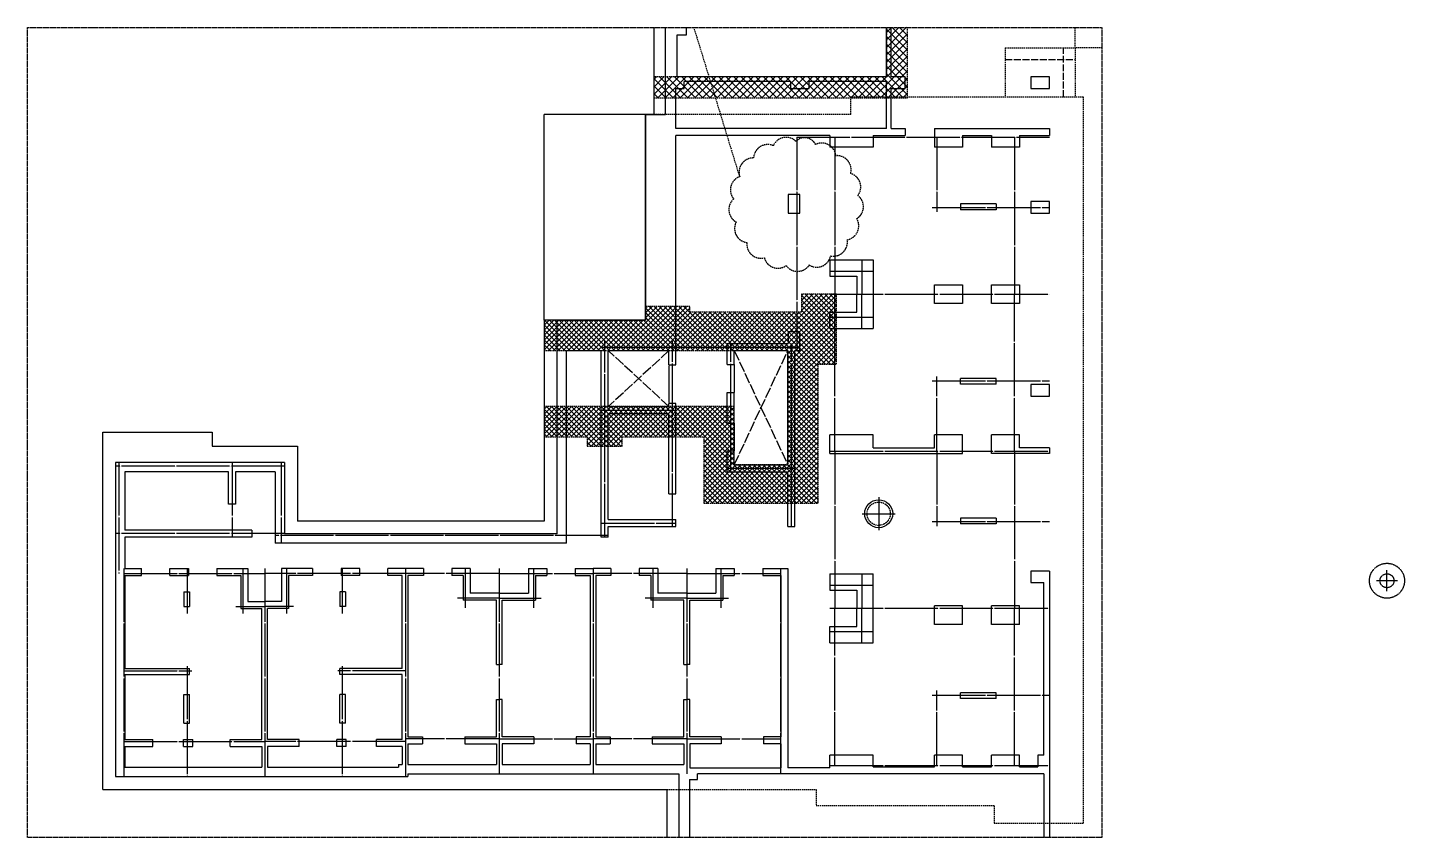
# Model space of a CAD drawing. Header units: millimetres. Extents: x 317501 to 814054, y -400799 to -14117.
# Drawn here: x 514132 to 573182, y -79653 to -44903 of the extents above; entities that cross this region are included whole.
import ezdxf

# ---------------------------------------------------------------- set-up
doc = ezdxf.new("R2010")
doc.units = ezdxf.units.MM
doc.header["$LTSCALE"] = 38
for name, pattern in [('HID', [2.5, 2, -0.5]), ('XS-기초$0$CEN', [62, 60, -1, 0, -1]), ('XS-기초$0$DDOT', [14, 12, -1, 0, -1]), ('XS-기초$0$HID', [2.3, 1.5, -0.8]), ('XS-기초$0$HID2', [7.5, 6, -1.5])]:
    doc.linetypes.add(name, pattern=pattern)
doc.layers.add('XS-기초$0$0106', color=30, linetype='XS-기초$0$HID', plot=False)
doc.layers.add('XS-기초$0$DEFPOINT', color=144, linetype='Continuous', plot=False)
for name, color, linetype in [('XS-기초$0$BAR-B', 2, 'XS-기초$0$HID2'), ('XS-기초$0$CEN', 1, 'XS-기초$0$CEN'), ('XS-기초$0$EL7', 7, 'Continuous'), ('XS-기초$0$MAT', 3, 'XS-기초$0$HID'), ('XS-기초$0$OPEN', 9, 'XS-기초$0$DDOT'), ('XS-기초$0$PILE', 3, 'XS-기초$0$HID'), ('XS-기초$0$WALL', 11, 'Continuous'), ('XS-기초$0$기초꺽임', 4, 'XS-기초$0$HID'), ('XS-기초$0$기초꺽임-HAT', 5, 'Continuous'), ('XS-기초$0$기초연단', 3, 'Continuous'), ('XS-기초$0$집수정-주동', 21, 'Continuous'), ('고임철근', 4, 'HID')]:
    doc.layers.add(name, color=color, linetype=linetype)

# ---------------------------------------------------------------- blocks, each defined once
blk = doc.blocks.new('XS-기초$0$집수정-주동')
at = {"layer": 'XS-기초$0$집수정-주동'}
for p, q in [((0, 707), (0, -707)), ((707, 0), (-707, 0))]:
    blk.add_line(p, q, dxfattribs=at)
blk.add_circle((0, 0), 600, dxfattribs=at)
at = {"layer": 'XS-기초$0$집수정-주동', "linetype": 'XS-기초$0$HID'}
blk.add_circle((0, 0), 500, dxfattribs=at)

msp = doc.modelspace()

# ---------------------------------------------------------------- hatches: boundary and pattern name
at = {"layer": 'XS-기초$0$기초꺽임-HAT'}
h = msp.add_hatch(dxfattribs=at)
h.set_pattern_fill('ANSI37', color=256, scale=1800, angle=90, style=0)
h.set_pattern_definition([(135, (740363.88, -238830.79), (-159.09903, -159.09903), []), (225, (740363.88, -238830.79), (159.09903, -159.09903), [])])
h.paths.add_polyline_path([(551863.9, -44903.4), (550963.9, -44903.4), (550963.9, -47020.8), (540988.9, -47020.8), (540988.9, -47920.8), (551863.9, -47920.8)])
h = msp.add_hatch(dxfattribs=at)
h.set_pattern_fill('ANSI37', color=256, scale=1200, angle=90, style=0)
h.set_pattern_definition([(135, (740363.88, -238830.79), (-106.06602, -106.06602), []), (225, (740363.88, -238830.79), (106.06602, -106.06602), [])])
h.paths.add_polyline_path([(540638.9, -57465.8), (536288.9, -57465.8), (536288.9, -58765.8), (546738.9, -58765.8), (546738.9, -63665.8), (544438.9, -63665.8), (544438.9, -61165.8), (536288.9, -61165.8), (536288.9, -62465.8), (538138.9, -62465.8), (538138.9, -62865.8), (539638.9, -62865.8), (539638.9, -62465.8), (543138.9, -62465.8), (543138.9, -65315.8), (548038.9, -65315.8), (548038.9, -59340.8), (548818.9, -59340.8), (548818.9, -56340.8), (547318.9, -56340.8), (547318.9, -57115.8), (542538.9, -57115.8), (542538.9, -56865.8), (540638.9, -56865.8)])

# ---------------------------------------------------------------- linework, layer by layer
at = {"layer": 'XS-기초$0$0106'}
msp.add_line((544676.5, -51299), (542716.8, -44903.4), dxfattribs=at)
msp.add_lwpolyline([(547088.9, -49788.9, 0.5205671), (546111.9, -49973.2, 0.5205671), (545269.2, -50500.7, 0.5205671), (544676.5, -51299, 0.5205671), (544415.4, -52258.3, 0.5205671), (544521.7, -53246.8, 0.5205671), (544980.8, -54128.7, 0.5205671), (545729.6, -54782.7, 0.5205671), (546665.2, -55119, 0.5205671), (547659, -55091.4, 0.5205671), (548574.5, -54703.6, 0.5205671), (549285.8, -54009, 0.5205671), (549695.2, -53103, 0.5205671), (549746.4, -52110.1, 0.5205671), (549432.4, -51166.7, 0.5205671), (548796.3, -50402.6, 0.5205671), (547925.6, -49922.7, 0.5205671)], format="xyb", close=True, dxfattribs=at)
at = {"layer": 'XS-기초$0$BAR-B', "ltscale": 1.3}
for p, q in [((558563.9, -47890.8), (558563.9, -45770.8)), ((556063.9, -46270.8), (559063.9, -46270.8))]:
    msp.add_line(p, q, dxfattribs=at)
at = {"layer": 'XS-기초$0$CEN'}
for p, q in [((547118.9, -49600.8), (557963.9, -49600.8)), ((547118.9, -49600.8), (547118.9, -58765.8)), ((548753.9, -49600.8), (548753.9, -56340.8)), ((553133.9, -49600.8), (553133.9, -52810.8)), ((556463.9, -49600.8), (556463.9, -56340.8)), ((552933.9, -52620.8), (557963.9, -52620.8)), ((549913.9, -54865.8), (549913.9, -56340.8)), ((548538.9, -55350.8), (550398.9, -55350.8)), ((548538.9, -56340.8), (557963.9, -56340.8)), ((548538.9, -56340.8), (557963.9, -56340.8)), ((548753.9, -63080.8), (548753.9, -56340.8)), ((549913.9, -57815.8), (549913.9, -56340.8)), ((556463.9, -63080.8), (556463.9, -56340.8)), ((548538.9, -57330.8), (550398.9, -57330.8)), ((538888.9, -66765.8), (538888.9, -58365.8)), ((541788.9, -66315.8), (541788.9, -58365.8)), ((538738.9, -58615.8), (547248.9, -58615.8)), ((544288.9, -63965.8), (544288.9, -58465.8)), ((546888.9, -66315.8), (546888.9, -58465.8)), ((552933.9, -60060.8), (557963.9, -60060.8)), ((553133.9, -63080.8), (553133.9, -59870.8)), ((538738.9, -61315.8), (541938.9, -61315.8)), ((548538.9, -63080.8), (557963.9, -63080.8)), ((548538.9, -63080.8), (557963.9, -63080.8)), ((548753.9, -63080.8), (548753.9, -69820.8)), ((553133.9, -63080.8), (553133.9, -66290.8)), ((556463.9, -63080.8), (556463.9, -69795.8)), ((525153.9, -63715.8), (517903.9, -63715.8)), ((518053.9, -63565.8), (518053.9, -68330.8)), ((522903.9, -63565.8), (522903.9, -66765.8)), ((525003.9, -63565.8), (525003.9, -67025.8)), ((544138.9, -63815.8), (547038.9, -63815.8)), ((552933.9, -66100.8), (557963.9, -66100.8)), ((525153.9, -66615.8), (517903.9, -66615.8)), ((539038.9, -66695.8), (524753.9, -66695.8)), ((538738.9, -66165.8), (541938.9, -66165.8)), ((518263.9, -68115.8), (518263.9, -77040.8)), ((518263.9, -68330.8), (524303.9, -68330.8)), ((520983.9, -68115.8), (520983.9, -70050.8)), ((523363.9, -68115.8), (523363.9, -70050.8)), ((524303.9, -68115.8), (524303.9, -77040.8)), ((524303.9, -68115.8), (524303.9, -77040.8)), ((530343.9, -68330.8), (524303.9, -68330.8)), ((525243.9, -68115.8), (525243.9, -70050.8)), ((527623.9, -68115.8), (527623.9, -70050.8)), ((530343.9, -68115.8), (530343.9, -76920.8)), ((530343.9, -68115.8), (530343.9, -77040.8)), ((534363.9, -68330.8), (530343.9, -68330.8)), ((532903.9, -68115.8), (532903.9, -69800.8)), ((534363.9, -68115.8), (534363.9, -76920.8)), ((534363.9, -68115.8), (534363.9, -76920.8)), ((534363.9, -68330.8), (538383.9, -68330.8)), ((535823.9, -68115.8), (535823.9, -69800.8)), ((538383.9, -68115.8), (538383.9, -76920.8)), ((538383.9, -68115.8), (538383.9, -76920.8)), ((542403.9, -68330.8), (538383.9, -68330.8)), ((540943.9, -68115.8), (540943.9, -69800.8)), ((542403.9, -68115.8), (542403.9, -76920.8)), ((542403.9, -68115.8), (542403.9, -76920.8)), ((542403.9, -68330.8), (546423.9, -68330.8)), ((543863.9, -68115.8), (543863.9, -69800.8)), ((546423.9, -68115.8), (546423.9, -76920.8)), ((549913.9, -68345.8), (549913.9, -69795.8)), ((548538.9, -68830.8), (550398.9, -68830.8)), ((534363.9, -69380.8), (532573.9, -69380.8)), ((534363.9, -69380.8), (536153.9, -69380.8)), ((542403.9, -69380.8), (540613.9, -69380.8)), ((542403.9, -69380.8), (544193.9, -69380.8)), ((523063.9, -69750.8), (524303.9, -69750.8)), ((525543.9, -69750.8), (524303.9, -69750.8)), ((548538.9, -69820.8), (557963.9, -69820.8)), ((548538.9, -69820.8), (557963.9, -69820.8)), ((548753.9, -76560.8), (548753.9, -69820.8)), ((549913.9, -71295.8), (549913.9, -69795.8)), ((556463.9, -76560.8), (556463.9, -69795.8)), ((548538.9, -70810.8), (550398.9, -70810.8)), ((518263.9, -72510.8), (521173.9, -72510.8)), ((520983.9, -72300.8), (520983.9, -77040.8)), ((530343.9, -72510.8), (527433.9, -72510.8)), ((527623.9, -72300.8), (527623.9, -77040.8)), ((552933.9, -73540.8), (557963.9, -73540.8)), ((553133.9, -76560.8), (553133.9, -73350.8)), ((518263.9, -75540.8), (524303.9, -75540.8)), ((530343.9, -75540.8), (524303.9, -75540.8)), ((534363.9, -75420.8), (530343.9, -75420.8)), ((534363.9, -75420.8), (538383.9, -75420.8)), ((542403.9, -75420.8), (538383.9, -75420.8)), ((542403.9, -75420.8), (546423.9, -75420.8)), ((548538.9, -76560.8), (557963.9, -76560.8))]:
    msp.add_line(p, q, dxfattribs=at)
at = {"layer": 'XS-기초$0$DEFPOINT', "color": 173, "linetype": 'XS-기초$0$HID', "ltscale": 0.3}
msp.add_circle((572432.1, -68639), 750, dxfattribs=at)
at = {"layer": 'XS-기초$0$EL7'}
for p, q in [((541638.9, -59420.8), (541638.9, -60990.8)), ((544438.9, -59365.8), (544438.9, -60555.8)), ((544438.9, -61875.8), (544438.9, -63065.8))]:
    msp.add_line(p, q, dxfattribs=at)
at = {"layer": 'XS-기초$0$MAT'}
for p, q in [((556063.9, -45770.8), (559063.9, -45770.8)), ((556063.9, -45770.8), (556063.9, -47890.8)), ((559063.9, -45770.8), (559063.9, -47890.8))]:
    msp.add_line(p, q, dxfattribs=at)
at = {"layer": 'XS-기초$0$OPEN'}
for p, q in [((541638.9, -58765.8), (539038.9, -61165.8)), ((541638.9, -61165.8), (539038.9, -58765.8)), ((544438.9, -63665.8), (546738.9, -58765.8)), ((544438.9, -58765.8), (546738.9, -63665.8))]:
    msp.add_line(p, q, dxfattribs=at)
at = {"layer": 'XS-기초$0$PILE', "linetype": 'Continuous'}
for p, q in [((572432.1, -69089), (572432.1, -68189)), ((572882.1, -68639), (571982.1, -68639))]:
    msp.add_line(p, q, dxfattribs=at)
at = {"layer": 'XS-기초$0$PILE', "ltscale": 0.5}
msp.add_circle((572432.1, -68639), 300, dxfattribs=at)
at = {"layer": 'XS-기초$0$WALL'}
for p, q in [((541488.9, -48640.8), (541488.9, -44903.4)), ((541988.9, -47020.8), (541988.9, -45220.8)), ((541988.9, -45220.8), (542388.9, -45220.8)), ((542388.9, -45220.8), (542388.9, -44903.4)), ((550963.9, -47020.8), (550963.9, -44903.4)), ((551163.9, -47020.8), (551163.9, -44903.4)), ((550963.9, -47020.8), (541988.9, -47020.8)), ((546848.9, -47220.8), (542288.9, -47220.8)), ((542288.9, -47520.8), (542288.9, -47220.8)), ((546848.9, -47220.8), (546848.9, -47520.8)), ((550963.9, -47220.8), (547648.9, -47220.8)), ((547648.9, -47520.8), (547648.9, -47220.8)), ((550963.9, -49240.8), (550963.9, -47220.8)), ((551763.9, -47020.8), (551163.9, -47020.8)), ((551763.9, -47520.8), (551763.9, -47020.8)), ((557163.9, -47020.8), (557163.9, -47520.8)), ((557963.9, -47020.8), (557163.9, -47020.8)), ((557963.9, -47520.8), (557963.9, -47020.8)), ((541938.9, -49240.8), (541938.9, -47520.8)), ((541938.9, -47520.8), (542288.9, -47520.8)), ((546848.9, -47520.8), (547648.9, -47520.8)), ((551163.9, -49240.8), (551163.9, -47520.8)), ((551163.9, -47520.8), (551763.9, -47520.8)), ((557163.9, -47520.8), (557963.9, -47520.8)), ((540638.9, -48640.8), (541488.9, -48640.8)), ((540638.9, -57465.8), (540638.9, -48640.8)), ((550963.9, -49240.8), (541938.9, -49240.8)), ((548538.9, -49540.8), (541938.9, -49540.8)), ((541938.9, -58365.8), (541938.9, -49540.8)), ((548538.9, -49540.8), (548538.9, -50040.8)), ((550398.9, -49540.8), (550398.9, -50040.8)), ((550398.9, -49540.8), (551763.9, -49540.8)), ((551163.9, -49240.8), (551763.9, -49240.8)), ((551763.9, -49240.8), (551763.9, -49540.8)), ((553033.9, -49240.8), (553033.9, -50040.8)), ((553033.9, -49240.8), (557963.9, -49240.8)), ((554233.9, -49540.8), (555478.9, -49540.8)), ((554233.9, -49540.8), (554233.9, -50040.8)), ((555478.9, -49540.8), (555478.9, -50040.8)), ((556678.9, -49540.8), (556678.9, -50040.8)), ((556678.9, -49540.8), (557963.9, -49540.8)), ((557963.9, -49240.8), (557963.9, -49540.8)), ((550398.9, -50040.8), (548538.9, -50040.8)), ((554233.9, -50040.8), (553033.9, -50040.8)), ((556678.9, -50040.8), (555478.9, -50040.8)), ((547248.9, -52070.8), (546748.9, -52070.8)), ((546748.9, -52070.8), (546748.9, -52870.8)), ((547248.9, -52870.8), (547248.9, -52070.8)), ((555678.9, -52470.8), (554143.9, -52470.8)), ((554143.9, -52470.8), (554143.9, -52720.8)), ((555678.9, -52470.8), (555678.9, -52720.8)), ((557163.9, -52370.8), (557163.9, -52870.8)), ((557963.9, -52370.8), (557163.9, -52370.8)), ((557963.9, -52870.8), (557963.9, -52370.8)), ((546748.9, -52870.8), (547248.9, -52870.8)), ((555678.9, -52720.8), (554143.9, -52720.8)), ((557163.9, -52870.8), (557963.9, -52870.8)), ((548538.9, -54865.8), (548538.9, -55565.8)), ((548538.9, -54865.8), (550398.9, -54865.8)), ((550398.9, -54865.8), (550398.9, -57815.8)), ((548538.9, -55565.8), (549698.9, -55565.8)), ((549698.9, -55565.8), (549698.9, -56340.8)), ((553033.9, -56740.8), (553033.9, -55940.8)), ((553033.9, -55940.8), (554233.9, -55940.8)), ((554233.9, -55940.8), (554233.9, -56740.8)), ((555478.9, -56740.8), (555478.9, -55940.8)), ((555478.9, -55940.8), (556678.9, -55940.8)), ((556678.9, -55940.8), (556678.9, -56740.8)), ((549698.9, -57115.8), (549698.9, -56340.8)), ((548538.9, -57815.8), (548538.9, -57115.8)), ((548538.9, -57115.8), (549698.9, -57115.8)), ((554233.9, -56740.8), (553033.9, -56740.8)), ((556678.9, -56740.8), (555478.9, -56740.8)), ((536838.9, -57465.8), (540638.9, -57465.8)), ((536838.9, -66625.8), (536838.9, -57465.8)), ((548538.9, -57815.8), (550398.9, -57815.8)), ((541938.9, -59370.8), (541938.9, -58365.8)), ((547248.9, -57965.8), (546748.9, -57965.8)), ((546748.9, -57965.8), (546748.9, -58465.8)), ((547248.9, -58765.8), (547248.9, -57965.8)), ((537238.9, -58765.8), (538738.9, -58765.8)), ((537238.9, -67025.8), (537238.9, -58765.8)), ((538738.9, -66765.8), (538738.9, -58765.8)), ((539038.9, -61165.8), (539038.9, -58765.8)), ((539038.9, -58765.8), (541638.9, -58765.8)), ((541638.9, -59370.8), (541638.9, -58765.8)), ((544138.9, -58465.8), (546748.9, -58465.8)), ((544138.9, -59365.8), (544138.9, -58465.8)), ((544438.9, -58765.8), (546738.9, -58765.8)), ((544438.9, -59365.8), (544438.9, -58765.8)), ((546738.9, -63665.8), (546738.9, -58765.8)), ((547038.9, -66315.8), (547038.9, -58765.8)), ((547038.9, -58765.8), (547248.9, -58765.8)), ((541638.9, -59370.8), (541938.9, -59370.8)), ((544138.9, -59365.8), (544438.9, -59365.8)), ((555678.9, -59960.8), (554143.9, -59960.8)), ((554143.9, -60210.8), (554143.9, -59960.8)), ((555678.9, -60210.8), (554143.9, -60210.8)), ((555678.9, -60210.8), (555678.9, -59960.8)), ((557163.9, -60220.8), (557163.9, -60720.8)), ((557963.9, -60220.8), (557163.9, -60220.8)), ((557963.9, -60720.8), (557963.9, -60220.8)), ((544138.9, -61875.8), (544138.9, -60555.8)), ((544138.9, -60555.8), (544438.9, -60555.8)), ((544438.9, -61875.8), (544438.9, -60555.8)), ((557163.9, -60720.8), (557963.9, -60720.8)), ((539038.9, -61165.8), (541638.9, -61165.8)), ((541638.9, -61165.8), (541638.9, -61040.8)), ((541938.9, -61040.8), (541638.9, -61040.8)), ((541938.9, -64905.8), (541938.9, -61040.8)), ((541938.9, -61465.8), (541938.9, -61040.8)), ((539038.9, -66015.8), (539038.9, -61465.8)), ((539038.9, -61465.8), (541638.9, -61465.8)), ((541638.9, -64905.8), (541638.9, -61465.8)), ((544138.9, -61875.8), (544438.9, -61875.8)), ((550398.9, -62380.8), (548538.9, -62380.8)), ((548538.9, -63180.8), (548538.9, -62380.8)), ((550398.9, -62930.8), (550398.9, -62380.8)), ((553033.9, -62930.8), (553033.9, -62380.8)), ((554233.9, -62380.8), (553033.9, -62380.8)), ((554233.9, -63180.8), (554233.9, -62380.8)), ((555478.9, -63180.8), (555478.9, -62380.8)), ((556678.9, -62380.8), (555478.9, -62380.8)), ((556678.9, -62930.8), (556678.9, -62380.8)), ((544138.9, -63965.8), (544138.9, -63065.8)), ((544138.9, -63065.8), (544438.9, -63065.8)), ((544438.9, -63665.8), (544438.9, -63065.8)), ((548538.9, -63180.8), (554233.9, -63180.8)), ((550398.9, -62930.8), (553033.9, -62930.8)), ((557963.9, -63180.8), (555478.9, -63180.8)), ((557963.9, -62930.8), (556678.9, -62930.8)), ((557963.9, -62930.8), (557963.9, -63180.8)), ((525153.9, -63565.8), (517903.9, -63565.8)), ((517903.9, -63565.8), (517903.9, -77040.8)), ((525153.9, -63565.8), (525153.9, -66625.8)), ((544438.9, -63665.8), (546738.9, -63665.8)), ((522753.9, -63965.8), (518303.9, -63965.8)), ((518303.9, -63965.8), (518303.9, -66465.8)), ((522753.9, -65355.8), (522753.9, -63965.8)), ((524753.9, -63965.8), (523053.9, -63965.8)), ((523053.9, -63965.8), (523053.9, -65355.8)), ((524753.9, -63965.8), (524753.9, -67025.8)), ((544138.9, -63965.8), (546738.9, -63965.8)), ((546738.9, -66315.8), (546738.9, -63965.8)), ((541638.9, -64905.8), (541938.9, -64905.8)), ((523053.9, -65355.8), (522753.9, -65355.8)), ((539038.9, -66015.8), (541938.9, -66015.8)), ((541938.9, -66315.8), (541938.9, -66015.8)), ((555678.9, -65950.8), (554143.9, -65950.8)), ((554143.9, -65950.8), (554143.9, -66200.8)), ((555678.9, -65950.8), (555678.9, -66200.8)), ((523743.9, -66465.8), (518303.9, -66465.8)), ((523743.9, -66465.8), (523743.9, -66765.8)), ((536838.9, -66625.8), (525153.9, -66625.8)), ((539038.9, -66765.8), (539038.9, -66315.8)), ((539038.9, -66315.8), (541938.9, -66315.8)), ((546738.9, -66315.8), (547038.9, -66315.8)), ((555678.9, -66200.8), (554143.9, -66200.8)), ((523743.9, -66765.8), (518303.9, -66765.8)), ((518303.9, -66765.8), (518303.9, -68115.8)), ((537238.9, -67025.8), (524753.9, -67025.8)), ((539038.9, -66765.8), (538738.9, -66765.8)), ((518303.9, -68115.8), (519018.9, -68115.8)), ((518303.9, -68415.8), (519018.9, -68415.8)), ((518303.9, -68415.8), (518303.9, -72410.8)), ((519018.9, -68415.8), (519018.9, -68115.8)), ((520228.9, -68415.8), (520228.9, -68115.8)), ((520228.9, -68115.8), (521028.9, -68115.8)), ((520228.9, -68415.8), (521028.9, -68415.8)), ((521028.9, -68115.8), (521028.9, -68415.8)), ((522248.9, -68115.8), (522248.9, -68415.8)), ((522248.9, -68115.8), (523578.9, -68115.8)), ((522248.9, -68415.8), (523278.9, -68415.8)), ((523278.9, -68415.8), (523278.9, -69835.8)), ((523578.9, -68115.8), (523578.9, -69535.8)), ((526358.9, -68115.8), (525028.9, -68115.8)), ((525028.9, -68115.8), (525028.9, -69535.8)), ((526358.9, -68415.8), (525328.9, -68415.8)), ((525328.9, -68415.8), (525328.9, -69835.8)), ((526358.9, -68115.8), (526358.9, -68415.8)), ((527578.9, -68115.8), (527578.9, -68415.8)), ((528378.9, -68115.8), (527578.9, -68115.8)), ((528378.9, -68415.8), (527578.9, -68415.8)), ((528378.9, -68415.8), (528378.9, -68115.8)), ((529588.9, -68415.8), (529588.9, -68115.8)), ((530343.9, -68115.8), (529588.9, -68115.8)), ((530193.9, -68415.8), (529588.9, -68415.8)), ((530193.9, -72410.8), (530193.9, -68415.8)), ((531108.9, -68115.8), (530343.9, -68115.8)), ((530443.9, -68415.8), (530443.9, -75335.8)), ((531108.9, -68415.8), (530443.9, -68415.8)), ((531108.9, -68115.8), (531108.9, -68415.8)), ((533118.9, -68115.8), (532328.9, -68115.8)), ((532328.9, -68115.8), (532328.9, -68415.8)), ((532818.9, -68415.8), (532328.9, -68415.8)), ((532818.9, -68415.8), (532818.9, -69465.8)), ((533118.9, -68115.8), (533118.9, -69165.8)), ((535608.9, -68115.8), (536398.9, -68115.8)), ((535608.9, -68115.8), (535608.9, -69165.8)), ((535908.9, -68415.8), (536398.9, -68415.8)), ((535908.9, -68415.8), (535908.9, -69465.8)), ((536398.9, -68115.8), (536398.9, -68415.8)), ((537618.9, -68115.8), (538383.9, -68115.8)), ((537618.9, -68115.8), (537618.9, -68415.8)), ((537618.9, -68415.8), (538258.9, -68415.8)), ((538258.9, -68415.8), (538258.9, -75335.8)), ((539148.9, -68115.8), (538383.9, -68115.8)), ((538508.9, -68415.8), (538508.9, -75335.8)), ((539148.9, -68415.8), (538508.9, -68415.8)), ((539148.9, -68115.8), (539148.9, -68415.8)), ((541158.9, -68115.8), (540368.9, -68115.8)), ((540368.9, -68115.8), (540368.9, -68415.8)), ((540858.9, -68415.8), (540368.9, -68415.8)), ((540858.9, -68415.8), (540858.9, -69465.8)), ((541158.9, -68115.8), (541158.9, -69165.8)), ((543648.9, -68115.8), (544438.9, -68115.8)), ((543648.9, -68115.8), (543648.9, -69165.8)), ((543948.9, -68415.8), (544438.9, -68415.8)), ((543948.9, -68415.8), (543948.9, -69465.8)), ((544438.9, -68115.8), (544438.9, -68415.8)), ((545658.9, -68115.8), (546438.9, -68115.8)), ((545658.9, -68115.8), (545658.9, -68415.8)), ((545658.9, -68415.8), (546438.9, -68415.8)), ((546438.9, -68115.8), (546738.9, -68115.8)), ((546438.9, -68415.8), (546438.9, -75335.8)), ((546738.9, -68115.8), (546738.9, -76670.8)), ((548538.9, -68345.8), (548538.9, -69045.8)), ((548538.9, -68345.8), (550398.9, -68345.8)), ((550398.9, -71295.8), (550398.9, -68345.8)), ((557163.9, -68220.8), (557163.9, -68720.8)), ((557963.9, -68220.8), (557163.9, -68220.8)), ((557963.9, -68220.8), (557963.9, -79653.4)), ((548538.9, -69045.8), (549698.9, -69045.8)), ((549698.9, -69045.8), (549698.9, -69820.8)), ((557163.9, -68720.8), (557713.9, -68720.8)), ((557713.9, -76120.8), (557713.9, -68720.8)), ((520833.9, -69115.8), (520833.9, -69745.8)), ((520833.9, -69115.8), (521083.9, -69115.8)), ((521083.9, -69115.8), (521083.9, -69745.8)), ((523578.9, -69535.8), (524303.9, -69535.8)), ((525028.9, -69535.8), (524303.9, -69535.8)), ((527523.9, -69115.8), (527523.9, -69745.8)), ((527773.9, -69115.8), (527523.9, -69115.8)), ((527773.9, -69115.8), (527773.9, -69745.8)), ((534238.9, -69465.8), (532818.9, -69465.8)), ((534363.9, -69165.8), (533118.9, -69165.8)), ((534238.9, -72235.8), (534238.9, -69465.8)), ((534363.9, -69165.8), (535608.9, -69165.8)), ((534488.9, -72235.8), (534488.9, -69465.8)), ((534488.9, -69465.8), (535908.9, -69465.8)), ((542278.9, -69465.8), (540858.9, -69465.8)), ((542403.9, -69165.8), (541158.9, -69165.8)), ((542278.9, -72235.8), (542278.9, -69465.8)), ((542403.9, -69165.8), (543648.9, -69165.8)), ((542528.9, -72235.8), (542528.9, -69465.8)), ((542528.9, -69465.8), (543948.9, -69465.8)), ((520833.9, -69745.8), (521083.9, -69745.8)), ((523278.9, -69835.8), (524178.9, -69835.8)), ((524178.9, -75455.8), (524178.9, -69835.8)), ((524428.9, -75455.8), (524428.9, -69835.8)), ((525328.9, -69835.8), (524428.9, -69835.8)), ((527773.9, -69745.8), (527523.9, -69745.8)), ((549698.9, -70595.8), (549698.9, -69820.8)), ((553033.9, -70520.8), (553033.9, -69720.8)), ((554233.9, -69720.8), (553033.9, -69720.8)), ((554233.9, -70520.8), (554233.9, -69720.8)), ((555478.9, -70520.8), (555478.9, -69720.8)), ((556678.9, -69720.8), (555478.9, -69720.8)), ((556678.9, -70520.8), (556678.9, -69720.8)), ((548538.9, -71295.8), (548538.9, -70595.8)), ((548538.9, -70595.8), (549698.9, -70595.8)), ((554233.9, -70520.8), (553033.9, -70520.8)), ((556678.9, -70520.8), (555478.9, -70520.8)), ((548538.9, -71295.8), (550398.9, -71295.8)), ((518303.9, -72410.8), (521083.9, -72410.8)), ((521083.9, -72660.8), (521083.9, -72410.8)), ((530193.9, -72410.8), (527523.9, -72410.8)), ((527523.9, -72660.8), (527523.9, -72410.8)), ((534238.9, -72235.8), (534363.9, -72235.8)), ((534488.9, -72235.8), (534363.9, -72235.8)), ((542278.9, -72235.8), (542403.9, -72235.8)), ((542528.9, -72235.8), (542403.9, -72235.8)), ((518303.9, -72660.8), (521083.9, -72660.8)), ((518303.9, -72660.8), (518303.9, -75455.8)), ((530193.9, -72660.8), (527523.9, -72660.8)), ((530193.9, -75455.8), (530193.9, -72660.8)), ((520833.9, -74755.8), (520833.9, -73520.8)), ((520833.9, -73520.8), (521083.9, -73520.8)), ((521083.9, -74755.8), (521083.9, -73520.8)), ((527523.9, -74755.8), (527523.9, -73520.8)), ((527773.9, -73520.8), (527523.9, -73520.8)), ((527773.9, -74755.8), (527773.9, -73520.8)), ((534238.9, -75335.8), (534238.9, -73735.8)), ((534238.9, -73735.8), (534363.9, -73735.8)), ((534488.9, -73735.8), (534363.9, -73735.8)), ((534488.9, -75335.8), (534488.9, -73735.8)), ((542278.9, -75335.8), (542278.9, -73735.8)), ((542278.9, -73735.8), (542403.9, -73735.8)), ((542528.9, -73735.8), (542403.9, -73735.8)), ((542528.9, -75335.8), (542528.9, -73735.8)), ((555678.9, -73440.8), (554143.9, -73440.8)), ((554143.9, -73690.8), (554143.9, -73440.8)), ((555678.9, -73690.8), (554143.9, -73690.8)), ((555678.9, -73690.8), (555678.9, -73440.8)), ((520833.9, -74755.8), (521083.9, -74755.8)), ((527773.9, -74755.8), (527523.9, -74755.8)), ((518303.9, -75455.8), (519503.9, -75455.8)), ((519503.9, -75755.8), (519503.9, -75455.8)), ((520813.9, -75455.8), (521213.9, -75455.8)), ((520813.9, -75755.8), (520813.9, -75455.8)), ((521213.9, -75755.8), (521213.9, -75455.8)), ((522823.9, -75455.8), (524178.9, -75455.8)), ((522823.9, -75755.8), (522823.9, -75455.8)), ((525783.9, -75455.8), (524428.9, -75455.8)), ((525783.9, -75755.8), (525783.9, -75455.8)), ((527793.9, -75455.8), (527393.9, -75455.8)), ((527393.9, -75755.8), (527393.9, -75455.8)), ((527793.9, -75755.8), (527793.9, -75455.8)), ((529103.9, -75755.8), (529103.9, -75455.8)), ((530193.9, -75455.8), (529103.9, -75455.8)), ((530443.9, -75335.8), (531073.9, -75335.8)), ((531073.9, -75335.8), (531073.9, -75635.8)), ((532883.9, -75335.8), (534238.9, -75335.8)), ((532883.9, -75335.8), (532883.9, -75635.8)), ((535843.9, -75335.8), (534488.9, -75335.8)), ((535843.9, -75335.8), (535843.9, -75635.8)), ((538258.9, -75335.8), (537653.9, -75335.8)), ((537653.9, -75335.8), (537653.9, -75635.8)), ((538508.9, -75335.8), (539113.9, -75335.8)), ((539113.9, -75335.8), (539113.9, -75635.8)), ((540923.9, -75335.8), (542278.9, -75335.8)), ((540923.9, -75335.8), (540923.9, -75635.8)), ((543883.9, -75335.8), (542528.9, -75335.8)), ((543883.9, -75335.8), (543883.9, -75635.8)), ((546438.9, -75335.8), (545693.9, -75335.8)), ((545693.9, -75335.8), (545693.9, -75635.8)), ((518303.9, -75755.8), (519503.9, -75755.8)), ((518303.9, -75755.8), (518303.9, -76640.8)), ((520813.9, -75755.8), (521213.9, -75755.8)), ((522823.9, -75755.8), (524178.9, -75755.8)), ((524178.9, -75755.8), (524178.9, -76640.8)), ((525783.9, -75755.8), (524428.9, -75755.8)), ((524428.9, -75755.8), (524428.9, -76640.8)), ((527793.9, -75755.8), (527393.9, -75755.8)), ((530193.9, -75755.8), (529103.9, -75755.8)), ((530193.9, -75755.8), (530193.9, -76520.8)), ((530443.9, -75635.8), (530443.9, -76520.8)), ((530443.9, -75635.8), (531073.9, -75635.8)), ((532883.9, -75635.8), (534238.9, -75635.8)), ((534238.9, -75635.8), (534238.9, -76520.8)), ((535843.9, -75635.8), (534488.9, -75635.8)), ((534488.9, -75635.8), (534488.9, -76520.8)), ((538258.9, -75635.8), (537653.9, -75635.8)), ((538258.9, -75635.8), (538258.9, -76520.8)), ((538508.9, -75635.8), (538508.9, -76520.8)), ((538508.9, -75635.8), (539113.9, -75635.8)), ((540923.9, -75635.8), (542278.9, -75635.8)), ((542278.9, -75635.8), (542278.9, -76520.8)), ((543883.9, -75635.8), (542528.9, -75635.8)), ((542528.9, -75635.8), (542528.9, -76670.8)), ((546438.9, -75635.8), (545693.9, -75635.8)), ((546438.9, -75635.8), (546438.9, -76670.8)), ((550398.9, -76120.8), (548538.9, -76120.8)), ((548538.9, -76670.8), (548538.9, -76120.8)), ((550398.9, -76620.8), (550398.9, -76120.8)), ((553033.9, -76620.8), (553033.9, -76120.8)), ((554233.9, -76120.8), (553033.9, -76120.8)), ((554233.9, -76620.8), (554233.9, -76120.8)), ((556678.9, -76120.8), (555478.9, -76120.8)), ((555478.9, -76620.8), (555478.9, -76120.8)), ((556678.9, -76620.8), (556678.9, -76120.8)), ((557463.9, -76120.8), (557463.9, -76620.8)), ((557713.9, -76120.8), (557463.9, -76120.8)), ((518303.9, -76640.8), (524178.9, -76640.8)), ((524428.9, -76640.8), (530043.9, -76640.8)), ((530043.9, -76520.8), (530043.9, -76640.8)), ((530043.9, -76520.8), (530193.9, -76520.8)), ((530443.9, -76520.8), (534238.9, -76520.8)), ((534488.9, -76520.8), (538258.9, -76520.8)), ((538508.9, -76520.8), (542278.9, -76520.8)), ((542528.9, -76670.8), (546438.9, -76670.8)), ((548538.9, -76670.8), (546738.9, -76670.8)), ((550398.9, -76620.8), (553033.9, -76620.8)), ((554233.9, -76620.8), (555478.9, -76620.8)), ((556678.9, -76620.8), (557463.9, -76620.8)), ((517903.9, -77040.8), (530443.9, -77040.8)), ((530443.9, -76920.8), (530443.9, -77040.8)), ((530443.9, -76920.8), (542063.9, -76920.8)), ((542063.9, -76920.8), (542063.9, -79653.4)), ((542513.9, -77170.8), (542513.9, -79653.4)), ((542513.9, -77170.8), (542863.9, -77170.8)), ((557713.9, -76920.8), (542863.9, -76920.8)), ((542863.9, -77170.8), (542863.9, -76920.8)), ((557713.9, -76920.8), (557713.9, -79653.4))]:
    msp.add_line(p, q, dxfattribs=at)
at = {"layer": 'XS-기초$0$기초꺽임'}
msp.add_lwpolyline([(550963.9, -44903.4), (550963.9, -47020.8), (540988.9, -47020.8), (540988.9, -47920.8), (551863.9, -47920.8), (551863.9, -44903.4)], dxfattribs=at)
msp.add_lwpolyline([(540638.9, -57465.8), (536288.9, -57465.8), (536288.9, -58765.8), (546738.9, -58765.8), (546738.9, -63665.8), (544438.9, -63665.8), (544438.9, -61165.8), (536288.9, -61165.8), (536288.9, -62465.8), (538138.9, -62465.8), (538138.9, -62865.8), (539638.9, -62865.8), (539638.9, -62465.8), (543138.9, -62465.8), (543138.9, -65315.8), (548038.9, -65315.8), (548038.9, -59340.8), (548818.9, -59340.8), (548818.9, -56340.8), (547318.9, -56340.8), (547318.9, -57115.8), (542538.9, -57115.8), (542538.9, -56865.8), (540638.9, -56865.8)], close=True, dxfattribs=at)
at = {"layer": 'XS-기초$0$기초연단'}
for p, q in [((540988.9, -44903.4), (540988.9, -48640.8)), ((540988.9, -48640.8), (536288.9, -48640.8)), ((536288.9, -57465.8), (536288.9, -48640.8)), ((540988.9, -48640.8), (540638.9, -48640.8)), ((540638.9, -48640.8), (540638.9, -57465.8)), ((536288.9, -57465.8), (536288.9, -66075.8)), ((540638.9, -57465.8), (536288.9, -57465.8)), ((517353.9, -77590.8), (517353.9, -62265.8)), ((517353.9, -62265.8), (522053.9, -62265.8)), ((522053.9, -62265.8), (522053.9, -62865.8)), ((522053.9, -62865.8), (525703.9, -62865.8)), ((525703.9, -62865.8), (525703.9, -66075.8)), ((536288.9, -66075.8), (525703.9, -66075.8)), ((517353.9, -77590.8), (541563.9, -77590.8)), ((541563.9, -79653.4), (541563.9, -77590.8))]:
    msp.add_line(p, q, dxfattribs=at)
at = {"layer": 'XS-기초$0$기초연단', "linetype": 'XS-기초$0$HID'}
for p, q in [((559063.9, -45770.8), (559063.9, -44903.4)), ((560207.1, -45770.8), (559063.9, -45770.8)), ((559413.9, -47890.8), (549438.9, -47890.8)), ((549438.9, -48640.8), (549438.9, -47890.8)), ((559413.9, -79045.8), (559413.9, -47890.8)), ((549438.9, -48640.8), (540988.9, -48640.8)), ((541563.9, -77590.8), (547958.9, -77590.8)), ((547958.9, -77590.8), (547958.9, -78295.8)), ((555588.9, -78295.8), (547958.9, -78295.8)), ((555588.9, -78295.8), (555588.9, -79045.8)), ((555588.9, -79045.8), (559413.9, -79045.8))]:
    msp.add_line(p, q, dxfattribs=at)
at = {"layer": '고임철근'}
msp.add_lwpolyline([(560207.1, -79653.4), (514131.7, -79653.4), (514131.7, -44903.4), (560207.1, -44903.4)], close=True, dxfattribs=at)

# ---------------------------------------------------------------- block references
at = {"layer": 'XS-기초$0$집수정-주동', "rotation": 89.99999999999909}
msp.add_blockref('XS-기초$0$집수정-주동', (550633.9, -65763.3), dxfattribs=at)

doc.saveas('drawing.dxf')
